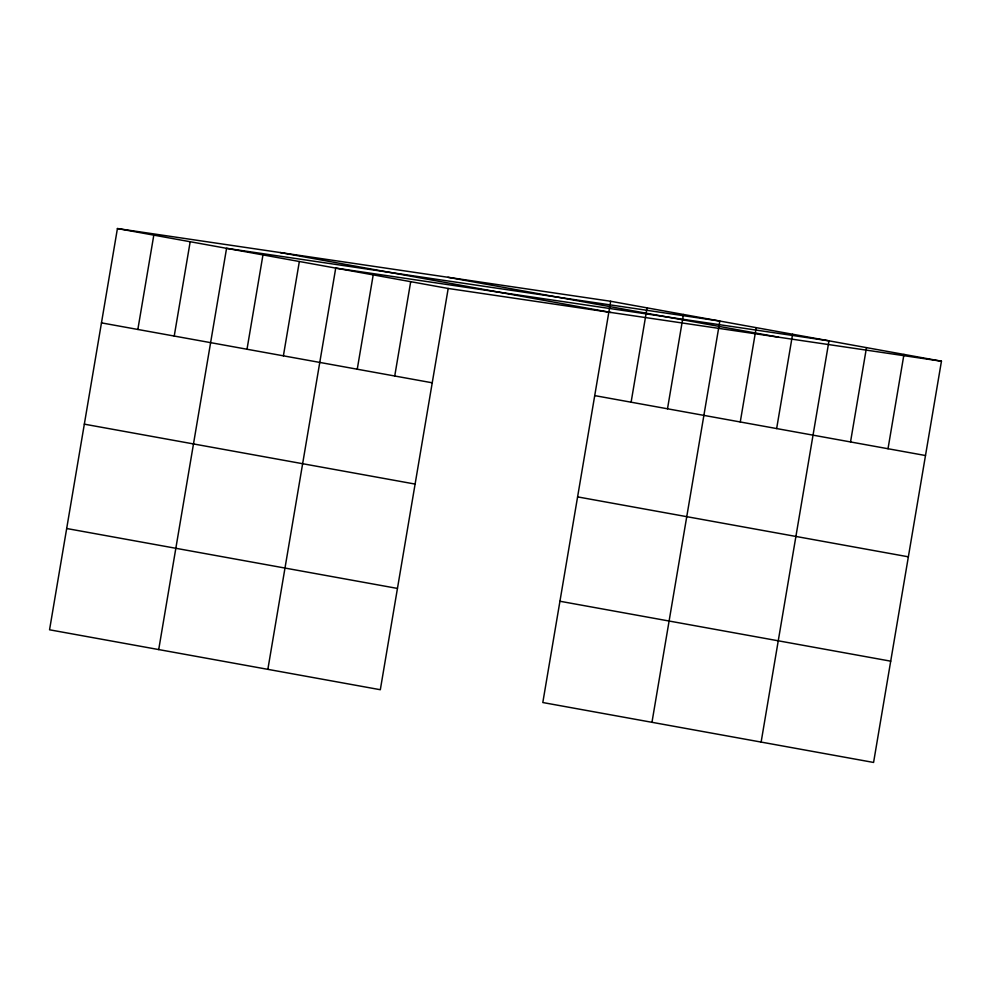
<?xml version="1.0" encoding="UTF-8"?>
<svg xmlns="http://www.w3.org/2000/svg" width="991" height="991" viewBox="0 0 991 991"><rect width="100%" height="100%" fill="white"/><g stroke="black" fill="none" stroke-linecap="round" stroke-linejoin="round"><path stroke-width="1.49" d="M610.679 301.276L117.421 228.549L49.55 629.793L380.321 689.724L448.192 288.468L941.45 361.207L873.579 762.451L542.808 702.532L610.679 301.276L941.45 361.207M137.848 329.458L153.803 235.14M174.23 336.048L190.185 241.73M158.709 649.576L226.567 248.32L719.838 321.059L651.967 722.303M247.007 349.241L262.962 254.91M283.389 355.831L299.344 261.5M267.855 669.346L335.726 268.09L828.984 340.83L761.125 742.086M357.255 369.209L373.211 274.879M394.74 375.998L410.695 281.679M631.106 402.197L647.061 307.867M667.5 408.788L683.443 314.469M740.265 421.968L756.22 327.649M776.647 428.558L792.602 334.24M850.526 441.949L866.481 347.618M888.01 448.737L903.965 354.406M447.907 277.282L778.678 337.2M280.193 252.544L610.964 312.475M117.421 228.549L448.192 288.468M594.724 395.607L925.495 455.526M101.466 322.868L432.237 382.799M577.592 496.887L908.363 556.818M84.334 424.16L415.105 484.079M559.94 601.252L890.711 661.17M66.682 528.513L397.453 588.431"/></g></svg>
